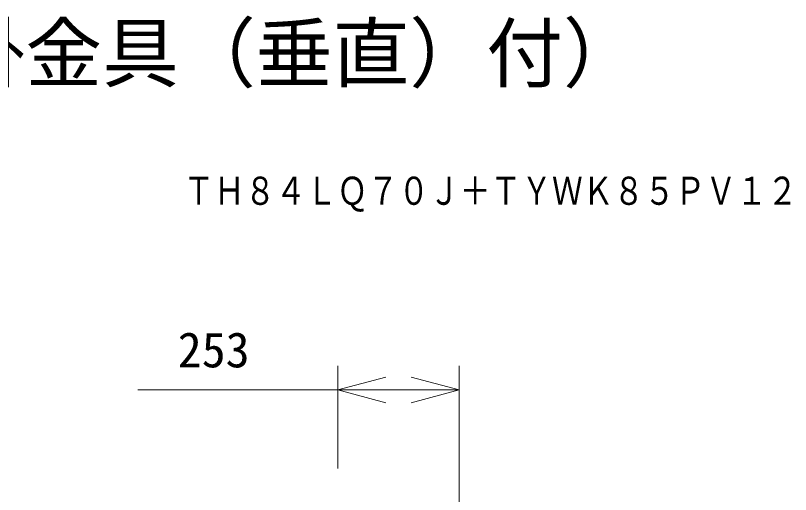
# Model space of a CAD drawing. Units: millimetres, scale not verified. Extents: x -62 to 63, y -56 to 57.
# Drawn here: x 16.01 to 56.37, y 31.85 to 56.81 of the extents above; entities that cross this region are included whole.
import ezdxf
from ezdxf.enums import TextEntityAlignment as Align

# ---------------------------------------------------------------- set-up
doc = ezdxf.new("R2010")
doc.units = ezdxf.units.MM
doc.header["$LTSCALE"] = 0.125
doc.layers.add('0-0_0', color=7, linetype='Continuous', lineweight=18)
doc.layers.add('0-5_SUNPO', color=7, linetype='Continuous', lineweight=18)
doc.layers.add('0-2_MOJI1', color=7, linetype='Continuous')
doc.layers.add('0-4_TOUROKU', color=7, linetype='Continuous')
doc.styles.add('ＭＳ ゴシック', font='')
doc.styles.get('ＭＳ ゴシック').set_extended_font_data('MS Gothic')

# ---------------------------------------------------------------- blocks, each defined once
blk = doc.blocks.new('_Open30')
at = {"layer": '0-0_0'}
blk.add_line((0, 0), (-1, 0), dxfattribs=at)
blk.add_lwpolyline([(-1, 0.26795), (0, 0), (-1, -0.26795)], dxfattribs=at)
blk = doc.blocks.new('D5')
at = {"layer": '0-5_SUNPO'}
for p, q in [((97.282, 220.698), (97.282, 226.0439)), ((103.607, 218.7133), (103.607, 226.0439)), ((97.282, 224.7939), (86.8654, 224.7939)), ((101.107, 224.7939), (99.782, 224.7939))]:
    blk.add_line(p, q, dxfattribs=at)
at = {"layer": '0-5_SUNPO', "xscale": 2.5, "yscale": 2.5, "rotation": 180}
blk.add_blockref('_Open30', (97.282, 224.7939), dxfattribs=at)
at = {"layer": '0-5_SUNPO', "xscale": 2.5, "yscale": 2.5}
blk.add_blockref('_Open30', (103.607, 224.7939), dxfattribs=at)
at = {"layer": '0-5_SUNPO', "style": 'ＭＳ ゴシック'}
blk.add_text('253', height=1.833, dxfattribs=at).set_placement((88.9487, 225.4189), align=Align.BOTTOM_LEFT)

msp = doc.modelspace()

# ---------------------------------------------------------------- block references
at = {"layer": '0-5_SUNPO'}
msp.add_blockref('D5', (-64.4907, -187.4967), dxfattribs=at)

# ---------------------------------------------------------------- texts
at = {"layer": '0-2_MOJI1', "style": 'ＭＳ ゴシック'}
msp.add_text('４Ｋ液晶ディスプレイ（壁掛金具（垂直）付）', height=2.933, dxfattribs=at).set_placement((-35.4907, 52.5033), align=Align.BOTTOM_LEFT)
at = {"layer": '0-4_TOUROKU', "style": 'ＭＳ ゴシック', "width": 0.8}
msp.add_text('ＴＨ８４ＬＱ７０Ｊ＋ＴＹＷＫ８５ＰＶ１２', height=1.466, dxfattribs=at).set_placement((24.7493, 46.5033), align=Align.BOTTOM_LEFT)

doc.saveas('drawing.dxf')
